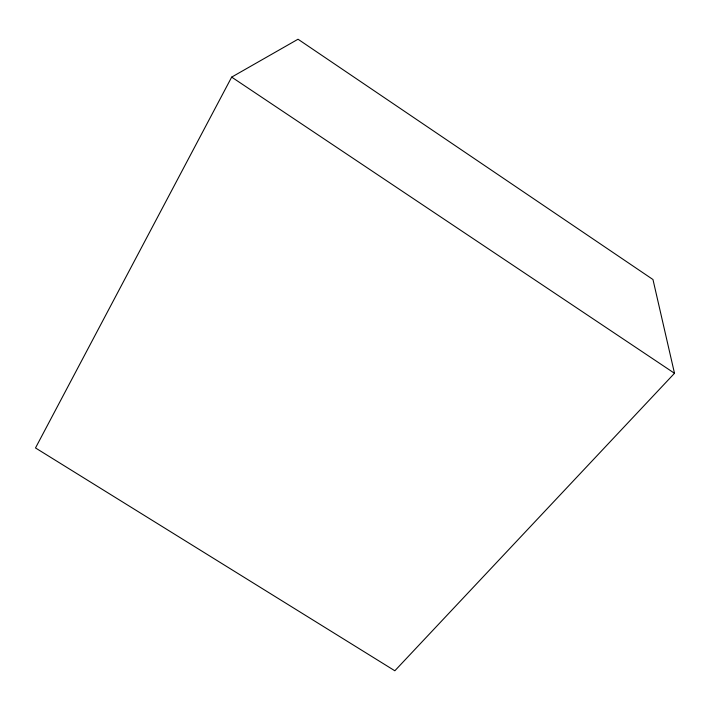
<?xml version="1.0" encoding="UTF-8"?>
<svg xmlns="http://www.w3.org/2000/svg" width="710" height="710" viewBox="0 0 710 710"><rect width="100%" height="100%" fill="white"/><g stroke="black" fill="none" stroke-linecap="round" stroke-linejoin="round"><path stroke-width="1.06" d="M231.673 77.115L35.5 447.948L394.84 670.772L674.5 373.291L652.969 279.527L298.031 39.227L231.673 77.115L674.5 373.291"/></g></svg>
